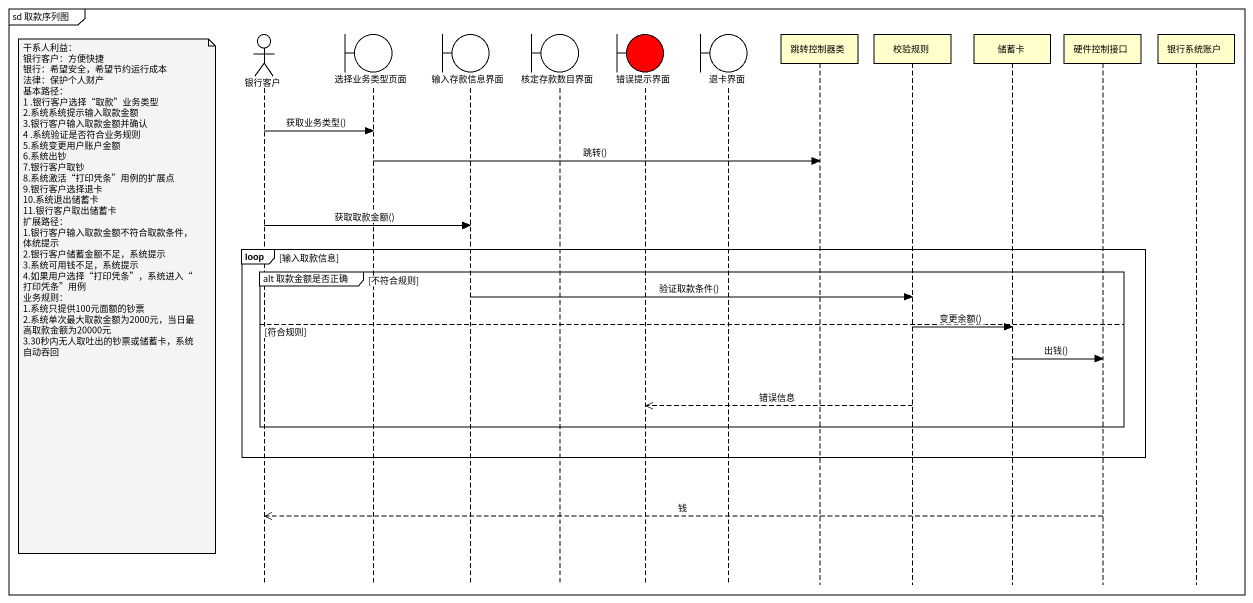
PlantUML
@startuml
mainframe sd 取款序列图
hide footbox
actor 银行客户
boundary 选择业务类型页面
boundary 输入存款信息界面
boundary 核定存款数目界面
boundary 错误提示界面 #FF0000
boundary 退卡界面
participant 跳转控制器类
participant 校验规则
participant 储蓄卡
participant 硬件控制接口
participant 银行系统账户

银行客户 -> 选择业务类型页面 : 获取业务类型()
选择业务类型页面 -> 跳转控制器类 : 跳转()
银行客户 -> 输入存款信息界面 : 获取取款金额()
loop 输入取款信息
  group alt 取款金额是否正确 [不符合规则]
    note left of 银行客户
      干系人利益：
      银行客户：方便快捷
      银行：希望安全，希望节约运行成本
      法律：保护个人财产
      基本路径：
      1 .银行客户选择“取款”业务类型
      2.系统系统提示输入取款金额
      3.银行客户输入取款金额并确认
      4 .系统验证是否符合业务规则
      5.系统变更用户账户金额
      6.系统出钞
      7.银行客户取钞
      8.系统激活“打印凭条”用例的扩展点
      9.银行客户选择退卡
      10.系统退出储蓄卡
      11.银行客户取出储蓄卡
      扩展路径：
      1.银行客户输入取款金额不符合取款条件，体统提示
      2.银行客户储蓄金额不足，系统提示
      3.系统可用钱不足，系统提示
      4.如果用户选择“打印凭条”，系统进入“打印凭条”用例
      业务规则：
      1.系统只提供100元面额的钞票
      2.系统单次最大取款金额为2000元，当日最高取款金额为20000元
      3.30秒内无人取吐出的钞票或储蓄卡，系统自动吞回
    end note
    输入存款信息界面 -> 校验规则 : 验证取款条件()
  else 符合规则
    校验规则 -> 储蓄卡 : 变更余额()
    储蓄卡 -> 硬件控制接口 : 出钱()
    校验规则 -->> 错误提示界面 : 错误信息
  end
end
硬件控制接口 -->> 银行客户 : 钱
@enduml
